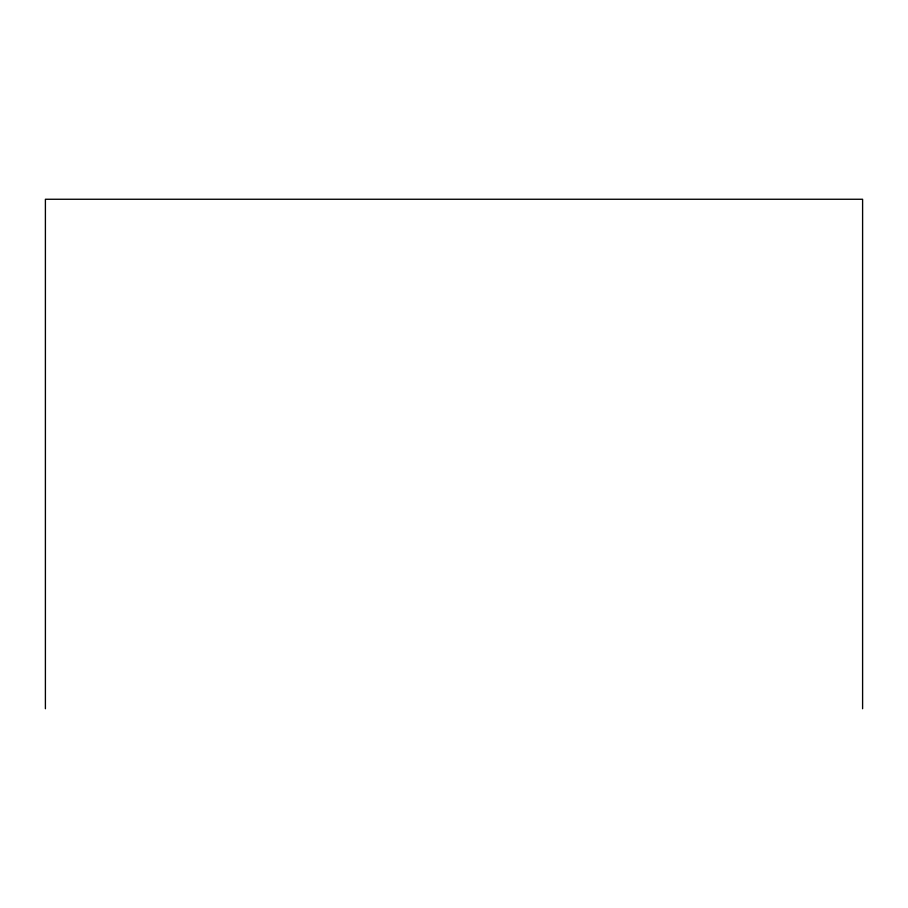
<?xml version="1.0" encoding="UTF-8"?>
<svg xmlns="http://www.w3.org/2000/svg" width="908" height="908" viewBox="0 0 908 908"><rect width="100%" height="100%" fill="white"/><g stroke="black" fill="none" stroke-linecap="round" stroke-linejoin="round"><path stroke-width="1.36" d="M862.6 708.739L862.6 199.261L45.4 199.261L45.4 708.739"/></g></svg>
